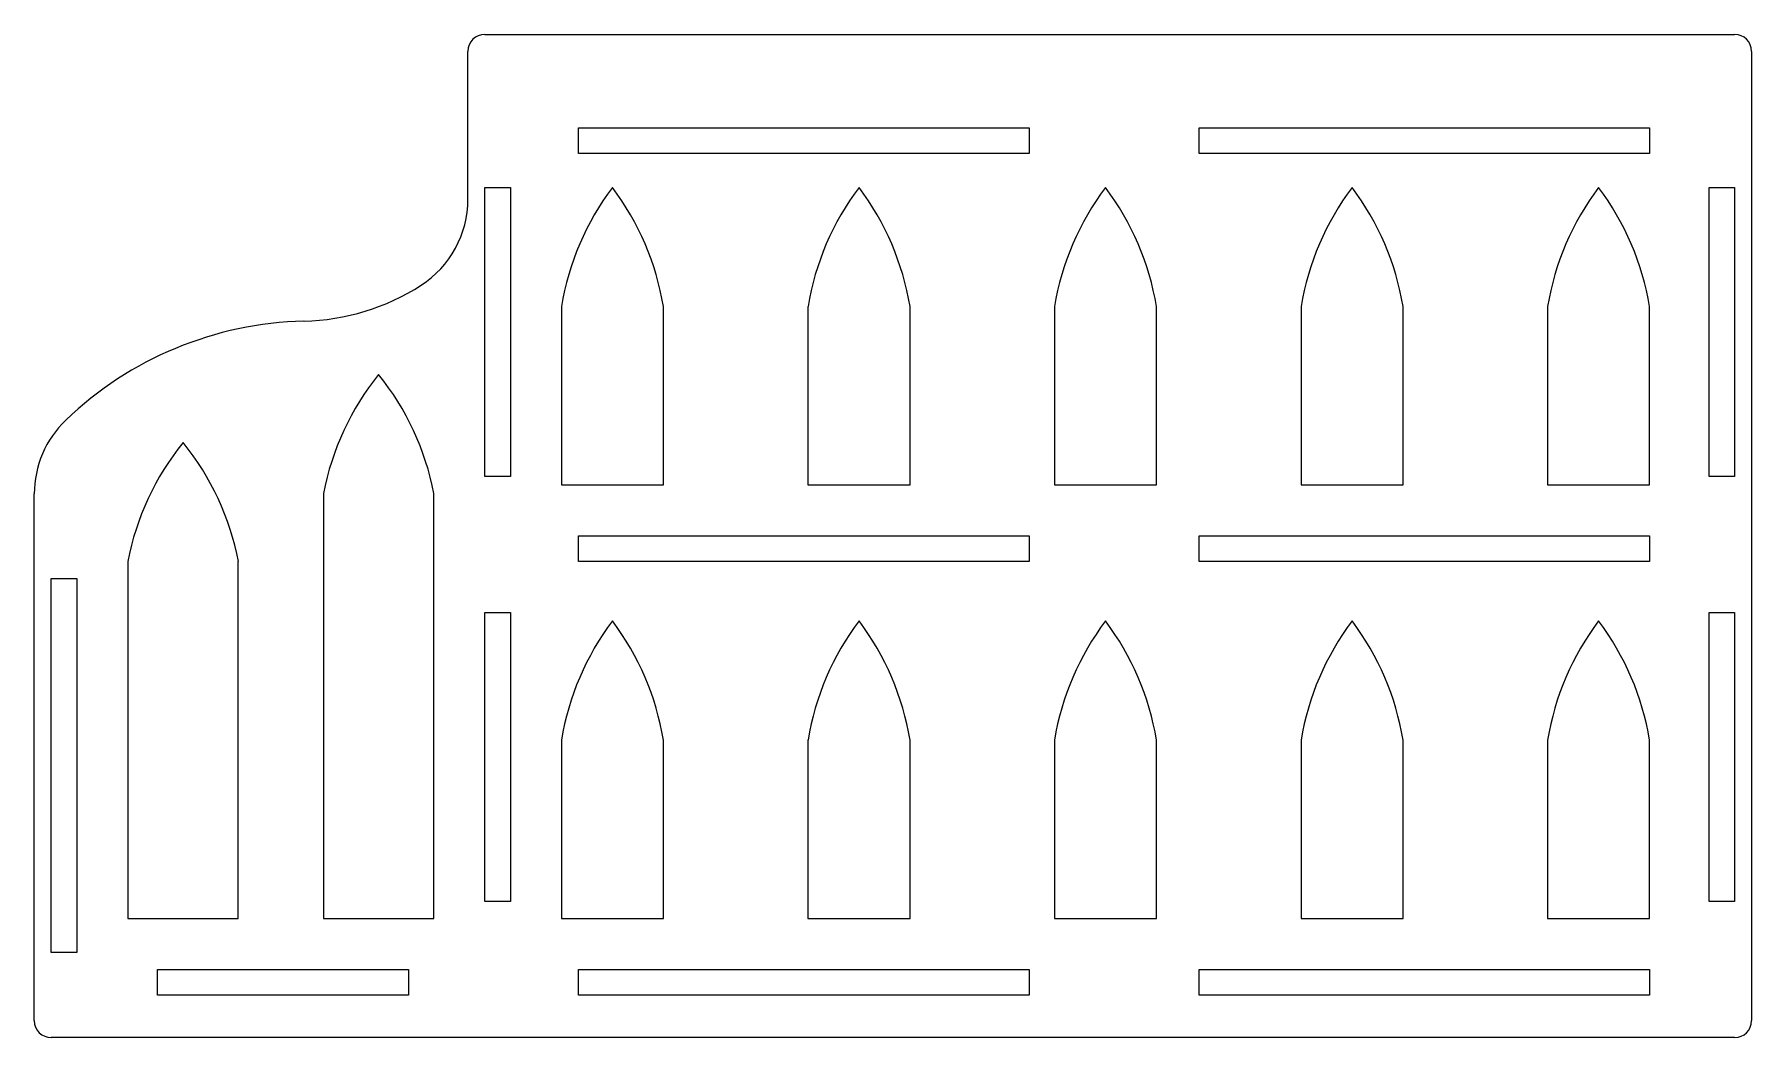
# Model space of a CAD drawing. Header units: inches. Extents: x 4.3 to 16.9, y 4.6 to 11.9.
import ezdxf

# ---------------------------------------------------------------- set-up
doc = ezdxf.new("R2010")
doc.units = ezdxf.units.IN
doc.header["$MEASUREMENT"] = 0

msp = doc.modelspace()

# ---------------------------------------------------------------- linework, layer by layer
at = {"color": 7, "linetype": 'Continuous', "lineweight": 15}
for p, q in [((7.603, 11.936), (16.79, 11.936)), ((7.478, 10.723), (7.478, 11.811)), ((16.915, 11.811), (16.915, 4.686)), ((8.29, 11.061), (8.29, 11.249)), ((8.29, 11.249), (11.603, 11.249)), ((11.603, 11.249), (11.603, 11.061)), ((12.853, 11.061), (12.853, 11.249)), ((12.853, 11.249), (16.165, 11.249)), ((16.165, 11.249), (16.165, 11.061)), ((11.603, 11.061), (8.29, 11.061)), ((16.165, 11.061), (12.853, 11.061)), ((7.603, 10.811), (7.79, 10.811)), ((7.603, 8.686), (7.603, 10.811)), ((7.79, 10.811), (7.79, 8.686)), ((16.603, 10.811), (16.79, 10.811)), ((16.603, 8.686), (16.603, 10.811)), ((16.79, 10.811), (16.79, 8.686)), ((8.165, 9.936), (8.165, 8.624)), ((8.915, 8.624), (8.915, 9.936)), ((9.978, 9.936), (9.978, 8.624)), ((10.728, 8.624), (10.728, 9.936)), ((11.79, 9.936), (11.79, 8.624)), ((12.54, 8.624), (12.54, 9.936)), ((13.603, 9.936), (13.603, 8.624)), ((14.353, 8.624), (14.353, 9.936)), ((15.415, 9.936), (15.415, 8.624)), ((16.165, 8.624), (16.165, 9.936)), ((7.79, 8.686), (7.603, 8.686)), ((8.165, 8.624), (8.915, 8.624)), ((9.978, 8.624), (10.728, 8.624)), ((11.79, 8.624), (12.54, 8.624)), ((13.603, 8.624), (14.353, 8.624)), ((15.415, 8.624), (16.165, 8.624)), ((16.79, 8.686), (16.603, 8.686)), ((4.29, 4.686), (4.29, 8.558)), ((6.415, 8.561), (6.415, 5.436)), ((7.228, 5.436), (7.228, 8.561)), ((8.29, 8.061), (8.29, 8.249)), ((8.29, 8.249), (11.603, 8.249)), ((11.603, 8.249), (11.603, 8.061)), ((12.853, 8.061), (12.853, 8.249)), ((12.853, 8.249), (16.165, 8.249)), ((16.165, 8.249), (16.165, 8.061)), ((4.978, 8.061), (4.978, 5.436)), ((5.79, 5.436), (5.79, 8.061)), ((11.603, 8.061), (8.29, 8.061)), ((16.165, 8.061), (12.853, 8.061)), ((4.415, 7.936), (4.603, 7.936)), ((4.415, 5.186), (4.415, 7.936)), ((4.603, 7.936), (4.603, 5.186)), ((7.603, 7.686), (7.79, 7.686)), ((7.603, 5.561), (7.603, 7.686)), ((7.79, 7.686), (7.79, 5.561)), ((16.603, 7.686), (16.79, 7.686)), ((16.603, 5.561), (16.603, 7.686)), ((16.79, 7.686), (16.79, 5.561)), ((8.165, 6.749), (8.165, 5.436)), ((8.915, 5.436), (8.915, 6.749)), ((9.978, 6.749), (9.978, 5.436)), ((10.728, 5.436), (10.728, 6.749)), ((11.79, 6.749), (11.79, 5.436)), ((12.54, 5.436), (12.54, 6.749)), ((13.603, 6.749), (13.603, 5.436)), ((14.353, 5.436), (14.353, 6.749)), ((15.415, 6.749), (15.415, 5.436)), ((16.165, 5.436), (16.165, 6.749)), ((7.79, 5.561), (7.603, 5.561)), ((16.79, 5.561), (16.603, 5.561)), ((4.978, 5.436), (5.79, 5.436)), ((6.415, 5.436), (7.228, 5.436)), ((8.165, 5.436), (8.915, 5.436)), ((9.978, 5.436), (10.728, 5.436)), ((11.79, 5.436), (12.54, 5.436)), ((13.603, 5.436), (14.353, 5.436)), ((15.415, 5.436), (16.165, 5.436)), ((4.603, 5.186), (4.415, 5.186)), ((5.197, 5.061), (7.04, 5.061)), ((5.197, 4.874), (5.197, 5.061)), ((7.04, 5.061), (7.04, 4.874)), ((8.29, 5.061), (11.603, 5.061)), ((8.29, 4.874), (8.29, 5.061)), ((11.603, 5.061), (11.603, 4.874)), ((12.853, 5.061), (16.165, 5.061)), ((12.853, 4.874), (12.853, 5.061)), ((16.165, 5.061), (16.165, 4.874)), ((7.04, 4.874), (5.197, 4.874)), ((11.603, 4.874), (8.29, 4.874)), ((16.165, 4.874), (12.853, 4.874)), ((16.79, 4.561), (4.415, 4.561))]:
    msp.add_line(p, q, dxfattribs=at)
for centre, radius, start, end in [((7.603, 11.811), 0.125, 90, 180), ((16.79, 11.811), 0.125, 360, 90), ((10.138, 9.608), 2, 143.0333, 170.5695), ((6.942, 9.608), 2, 9.4305, 36.9667), ((11.951, 9.608), 2, 143.0333, 170.5695), ((8.755, 9.608), 2, 9.4305, 36.9667), ((13.763, 9.608), 2, 143.0333, 170.5695), ((10.567, 9.608), 2, 9.4305, 36.9667), ((15.576, 9.608), 2, 143.0333, 170.5695), ((12.38, 9.608), 2, 9.4305, 36.9667), ((17.388, 9.608), 2, 143.0333, 170.5695), ((14.192, 9.608), 2, 9.4305, 36.9667), ((6.728, 10.723), 0.75, 302.6896, 0), ((6.232, 11.496), 1.669, 271.4036, 302.6896), ((6.337, 7.204), 2.625, 91.4036, 133.7472), ((8.379, 8.181), 2, 141.1392, 169.0513), ((5.264, 8.181), 2, 10.9487, 38.8608), ((5.04, 8.558), 0.75, 133.7472, 180), ((6.941, 7.681), 2, 141.1392, 169.0513), ((3.827, 7.681), 2, 10.9487, 38.8608), ((10.138, 6.421), 2, 143.0333, 170.5695), ((6.942, 6.421), 2, 9.4305, 36.9667), ((11.951, 6.421), 2, 143.0333, 170.5695), ((8.755, 6.421), 2, 9.4305, 36.9667), ((13.763, 6.421), 2, 143.0333, 170.5695), ((10.567, 6.421), 2, 9.4305, 36.9667), ((15.576, 6.421), 2, 143.0333, 170.5695), ((12.38, 6.421), 2, 9.4305, 36.9667), ((17.388, 6.421), 2, 143.0333, 170.5695), ((14.192, 6.421), 2, 9.4305, 36.9667), ((4.415, 4.686), 0.125, 180, 270), ((16.79, 4.686), 0.125, 270, 0)]:
    msp.add_arc(centre, radius, start, end, dxfattribs=at)

doc.saveas('drawing.dxf')
